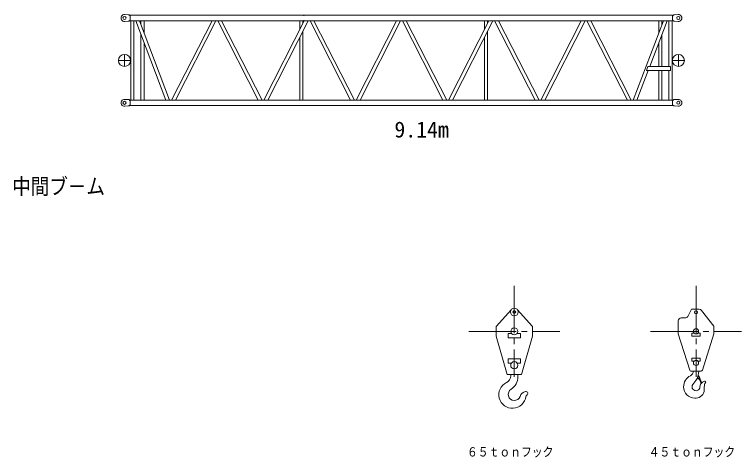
# Model space of a CAD drawing. Units: millimetres on the paper. Extents: x -420 to 420, y -297 to 297.
# Drawn here: x -148.9 to 51.1, y -143.6 to -21.8 of the extents above; entities that cross this region are included whole.
import ezdxf
from ezdxf.enums import TextEntityAlignment as Align

# ---------------------------------------------------------------- set-up
doc = ezdxf.new("R2010")
doc.units = ezdxf.units.MM
doc.linetypes.add('USER2', pattern=[17.5, 13, -1.5, 1.5, -1.5])
doc.layers.add('0-0_0', color=7, linetype='Continuous', lineweight=18)
doc.styles.add('ＭＳ ゴシック', font='')
doc.styles.get('ＭＳ ゴシック').set_extended_font_data('MS Gothic')

msp = doc.modelspace()

# ---------------------------------------------------------------- linework, layer by layer
at = {"layer": '0-0_0'}
for p, q in [((-118.604, -21.775), (-117.642, -21.848)), ((-117.642, -21.848), (-117.363, -21.848)), ((-117.363, -21.848), (-117.233, -22.073)), ((-117.158, -22.089), (-117.096, -21.982)), ((-117.096, -21.982), (32.146, -21.982)), ((-117.096, -21.982), (-117.096, -23.464)), ((-117.096, -21.982), (-117.096, -23.464)), ((32.208, -22.089), (32.146, -21.982)), ((32.146, -21.982), (32.146, -23.464)), ((32.283, -22.073), (32.413, -21.848)), ((32.413, -21.848), (32.692, -21.848)), ((33.654, -21.775), (32.692, -21.848)), ((-118.604, -23.67), (-117.642, -23.598)), ((-117.642, -23.598), (-117.363, -23.598)), ((-117.233, -23.373), (-117.363, -23.598)), ((-117.204, -22.089), (-117.158, -22.089)), ((-117.158, -23.356), (-117.204, -23.356)), ((-117.158, -23.356), (-117.096, -23.464)), ((32.146, -23.464), (-117.096, -23.464)), ((-116.932, -23.464), (-116.932, -45.315)), ((-116.085, -23.464), (-116.085, -45.315)), ((-115.585, -23.464), (-107.268, -45.315)), ((-114.565, -23.464), (-106.248, -45.315)), ((-114.148, -23.464), (-114.148, -24.558)), ((-113.302, -23.464), (-113.302, -26.783)), ((-94.593, -23.464), (-105.727, -45.315)), ((-93.523, -23.464), (-104.657, -45.315)), ((-81.893, -45.315), (-93.027, -23.464)), ((-80.823, -45.315), (-91.957, -23.464)), ((-69.193, -23.464), (-80.327, -45.315)), ((-68.123, -23.464), (-79.257, -45.315)), ((-70.432, -23.464), (-70.432, -25.894)), ((-69.585, -23.464), (-69.585, -24.232)), ((-56.493, -45.315), (-67.627, -23.464)), ((-55.423, -45.315), (-66.557, -23.464)), ((-43.794, -23.464), (-54.927, -45.315)), ((-42.724, -23.464), (-53.857, -45.315)), ((-31.094, -45.315), (-42.227, -23.464)), ((-30.024, -45.315), (-41.157, -23.464)), ((-18.394, -23.464), (-29.527, -45.315)), ((-17.324, -23.464), (-28.457, -45.315)), ((-19.632, -25.894), (-19.632, -23.464)), ((-18.785, -24.232), (-18.785, -23.464)), ((-5.694, -45.315), (-16.827, -23.464)), ((-4.624, -45.315), (-15.757, -23.464)), ((7.006, -23.464), (-4.127, -45.315)), ((8.076, -23.464), (-3.057, -45.315)), ((19.706, -45.315), (8.573, -23.464)), ((20.776, -45.315), (9.643, -23.464)), ((29.615, -23.464), (21.298, -45.315)), ((30.635, -23.464), (25.842, -36.056)), ((28.352, -23.464), (28.352, -26.783)), ((29.198, -23.464), (29.198, -24.558)), ((31.135, -23.464), (31.135, -36.056)), ((31.982, -23.464), (31.982, -45.315)), ((32.208, -23.356), (32.146, -23.464)), ((32.208, -22.089), (32.254, -22.089)), ((32.208, -23.356), (32.254, -23.356)), ((32.413, -23.598), (32.283, -23.373)), ((32.413, -23.598), (32.692, -23.598)), ((33.654, -23.67), (32.692, -23.598)), ((-114.148, -27.239), (-114.148, -45.315)), ((-70.432, -27.994), (-70.432, -45.315)), ((-69.585, -26.332), (-69.585, -45.315)), ((-19.632, -45.315), (-19.632, -27.994)), ((-18.785, -45.315), (-18.785, -26.332)), ((29.198, -27.239), (29.198, -36.056)), ((-113.302, -29.463), (-113.302, -45.315)), ((28.352, -29.463), (28.352, -36.056)), ((25.43, -37.139), (22.318, -45.315)), ((25.332, -36.056), (24.92, -37.139)), ((24.92, -37.139), (31.558, -37.139)), ((25.332, -36.056), (31.558, -36.056)), ((28.352, -37.139), (28.352, -45.315)), ((29.198, -37.139), (29.198, -45.315)), ((31.135, -37.139), (31.135, -45.315)), ((31.558, -36.056), (31.558, -37.139)), ((-118.604, -45.109), (-117.642, -45.181)), ((-117.642, -45.181), (-117.363, -45.181)), ((-117.363, -45.181), (-117.233, -45.406)), ((-117.204, -45.423), (-117.158, -45.423)), ((-117.158, -45.423), (-117.096, -45.315)), ((-117.096, -45.315), (-117.096, -46.797)), ((32.146, -45.315), (-117.096, -45.315)), ((31.982, -45.315), (32.146, -45.315)), ((32.208, -45.423), (32.146, -45.315)), ((32.146, -45.315), (32.146, -46.797)), ((32.208, -45.423), (32.254, -45.423)), ((32.283, -45.406), (32.413, -45.181)), ((32.413, -45.181), (32.692, -45.181)), ((33.654, -45.109), (32.692, -45.181)), ((-118.604, -47.003), (-117.642, -46.931)), ((-117.642, -46.931), (-117.363, -46.931)), ((-117.233, -46.706), (-117.363, -46.931)), ((-117.158, -46.689), (-117.204, -46.689)), ((-117.158, -46.689), (-117.096, -46.797)), ((-117.096, -46.797), (32.146, -46.797)), ((32.208, -46.689), (32.146, -46.797)), ((32.208, -46.689), (32.254, -46.689)), ((32.413, -46.931), (32.283, -46.706)), ((32.413, -46.931), (32.692, -46.931)), ((33.654, -47.003), (32.692, -46.931)), ((-16.417, -107.601), (-12.213, -102.89)), ((-6.417, -107.6), (-10.621, -102.89)), ((36.301, -104.801), (37.333, -102.85)), ((37.333, -102.85), (39.431, -102.85)), ((43.5, -107.465), (40.083, -103.165)), ((34.5, -105.245), (35.564, -105.245)), ((-16.417, -107.601), (-16.417, -110.267)), ((-6.417, -107.6), (-6.417, -110.267)), ((33.666, -106.078), (33.666, -109.589)), ((43.5, -107.465), (43.5, -109.589)), ((36.843, -119.617), (33.666, -109.589)), ((37.416, -109.408), (38.057, -109.408)), ((37.416, -109.408), (37.416, -110.242)), ((39.108, -109.408), (39.749, -109.408)), ((39.749, -109.408), (39.749, -110.242)), ((40.323, -119.617), (43.5, -109.589)), ((-13.417, -120.8), (-16.417, -110.267)), ((-9.714, -110.704), (-13.12, -110.704)), ((-9.417, -120.8), (-6.417, -110.267)), ((37.416, -110.242), (39.749, -110.242)), ((-13.12, -116.495), (-9.714, -116.495)), ((-13.12, -116.495), (-13.12, -117.677)), ((-13.12, -117.677), (-12.225, -117.677)), ((-10.609, -117.677), (-9.714, -117.677)), ((-9.714, -117.677), (-9.714, -116.495)), ((37.416, -116.292), (37.416, -117.125)), ((39.749, -116.292), (37.416, -116.292)), ((38.057, -117.125), (37.416, -117.125)), ((39.749, -117.125), (39.108, -117.125)), ((39.749, -116.292), (39.749, -117.125)), ((37.161, -119.85), (40.005, -119.85)), ((-13.417, -120.8), (-9.417, -120.8)), ((-12.417, -121.197), (-12.417, -120.799)), ((-10.417, -121.411), (-10.417, -120.799)), ((38.777, -122.008), (39.375, -121.926)), ((39.539, -121.526), (39.169, -121.048)), ((39.185, -121.873), (39.522, -122.145)), ((39.574, -121.589), (40.19, -123.181)), ((37.705, -123.549), (38.487, -122.465)), ((39.521, -122.145), (39.957, -123.271)), ((40.19, -123.181), (39.957, -123.272)), ((40.833, -124.183), (40.833, -125.017)), ((38.25, -127.267), (38.583, -127.267))]:
    msp.add_line(p, q, dxfattribs=at)
at = {"layer": '0-0_0', "linetype": 'USER2'}
for p, q in [((-118.675, -32.723), (-118.675, -36.056)), ((33.725, -32.723), (33.725, -36.056)), ((-120.342, -34.389), (-117.008, -34.389)), ((32.058, -34.389), (35.392, -34.389)), ((-11.417, -96.433), (-11.417, -121.433)), ((38.583, -96.433), (38.583, -121.433)), ((-23.917, -108.933), (1.083, -108.933)), ((26.083, -108.933), (51.083, -108.933))]:
    msp.add_line(p, q, dxfattribs=at)
at = {"layer": '0-0_0'}
for points in [[(-12.141, -109.522), (-13.12, -109.522), (-13.12, -110.704)], [(-9.714, -110.704), (-9.714, -109.522), (-10.693, -109.522)]]:
    msp.add_lwpolyline(points, dxfattribs=at)
for centre, radius in [((-118.675, -22.723), 0.417), ((33.725, -22.723), 0.417), ((-118.675, -34.389), 1.667), ((33.725, -34.389), 1.667), ((-118.675, -46.056), 0.425), ((33.725, -46.056), 0.417), ((-11.417, -103.6), 1.067), ((-11.417, -103.6), 0.377), ((38.583, -103.683), 0.417), ((-11.417, -108.933), 0.933), ((38.583, -108.933), 0.708), ((-11.417, -118.266), 1), ((38.583, -117.6), 0.708), ((39.342, -121.678), 0.25)]:
    msp.add_circle(centre, radius, dxfattribs=at)
for centre, radius, start, end in [((-118.675, -22.723), 0.95, 85.70011, 274.29989), ((33.725, -22.723), 0.95, 265.70011, 94.29989), ((-117.204, -22.056), 0.0333, 210.01484, 270), ((-117.204, -23.389), 0.0333, 90, 150.00788), ((-69.346, -22.056), 0.0333, 270, 329.98516), ((-69.346, -23.389), 0.0333, 29.99212, 89.94756), ((32.254, -22.056), 0.0333, 270, 329.98516), ((32.254, -23.389), 0.0333, 29.99212, 90), ((-118.675, -46.056), 0.95, 85.70011, 274.29989), ((-117.204, -45.389), 0.0333, 209.99212, 270), ((-69.346, -45.389), 0.0333, 270, 330.00788), ((32.254, -45.389), 0.0333, 270, 330.00788), ((33.725, -46.056), 0.95, 265.70011, 94.29989), ((-117.204, -46.723), 0.0333, 90, 150.00788), ((-69.346, -46.723), 0.0333, 29.99212, 89.94756), ((32.254, -46.723), 0.0333, 29.99212, 90), ((39.431, -103.683), 0.833, 38.46852, 90), ((34.5, -106.078), 0.833, 90, 180), ((35.564, -104.412), 0.833, 270, 332.12348), ((37.161, -119.516), 0.333, 197.41849, 270), ((36.333, -119.811), 1.5, 297.23482, 358.53691), ((34.867, -119.85), 4.466, 324.15582, 360), ((40.005, -119.516), 0.333, 270, 342.58151), ((-14.416, -121.197), 1.999, 295.48348, 0), ((-14.501, -121.411), 4.083, 302.43413, 0), ((38.583, -124.183), 3.417, 117.23422, 179.99987), ((-11.95, -126.373), 3.733, 115.4704, 353.03509), ((38.583, -124.183), 1.083, 144.15602, 0), ((41.242, -124.183), 1.575, 144.63392, 180), ((41.242, -124.183), 1.575, 100.78149, 134.29053), ((42.817, -124.183), 1.972, 145.0204, 180), ((40.983, -122.9), 0.267, 325.01765, 90), ((-11.417, -126.266), 1.667, 122.42144, 339.99973), ((-7.977, -127.361), 1.925, 100.75272, 164.04833), ((-8.236, -125.994), 0.533, 296.28098, 100.75439), ((38.25, -124.183), 3.083, 180.00014, 270), ((38.583, -125.016), 2.25, 270, 0), ((-7.72, -126.928), 0.534, 116.28561, 176.06309)]:
    msp.add_arc(centre, radius, start, end, dxfattribs=at)

# ---------------------------------------------------------------- texts
at = {"layer": '0-0_0', "style": 'ＭＳ ゴシック'}
msp.add_text('9.14m', height=4.399, dxfattribs=at).set_placement((-44.402, -56.929), align=Align.BOTTOM_LEFT)
at = {"layer": '0-0_0', "style": 'ＭＳ ゴシック', "width": 0.85}
for s, height, p in [('中間ブ－ム', 4.399, (-149.568, -72.561)), ('６５ｔｏｎフック', 2.566, (-24.447, -144.131)), ('４５ｔｏｎフック', 2.566, (25.553, -144.131))]:
    msp.add_text(s, height=height, dxfattribs=at).set_placement(p, align=Align.BOTTOM_LEFT)

doc.saveas('drawing.dxf')
